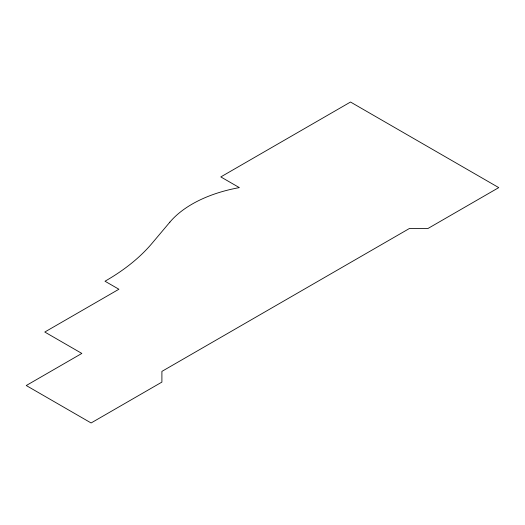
<?xml version="1.0" encoding="UTF-8"?>
<svg xmlns="http://www.w3.org/2000/svg" width="525" height="525" viewBox="0 0 525 525"><rect width="100%" height="100%" fill="white"/><g stroke="black" fill="none" stroke-linecap="round" stroke-linejoin="round"><path stroke-width="0.79" d="M169.89 222.121L152.033 243.324A239.695 138.39 0 0 1 105 281.223L118.899 289.242L44.782 332.036L81.841 353.43L26.25 385.527L91.101 422.966L161.903 382.095L161.903 371.392L409.421 228.493L427.954 228.493L498.75 187.615L350.516 102.034L220.808 176.918L239.341 187.615A115.546 66.708 0 0 0 169.89 222.121"/></g></svg>
